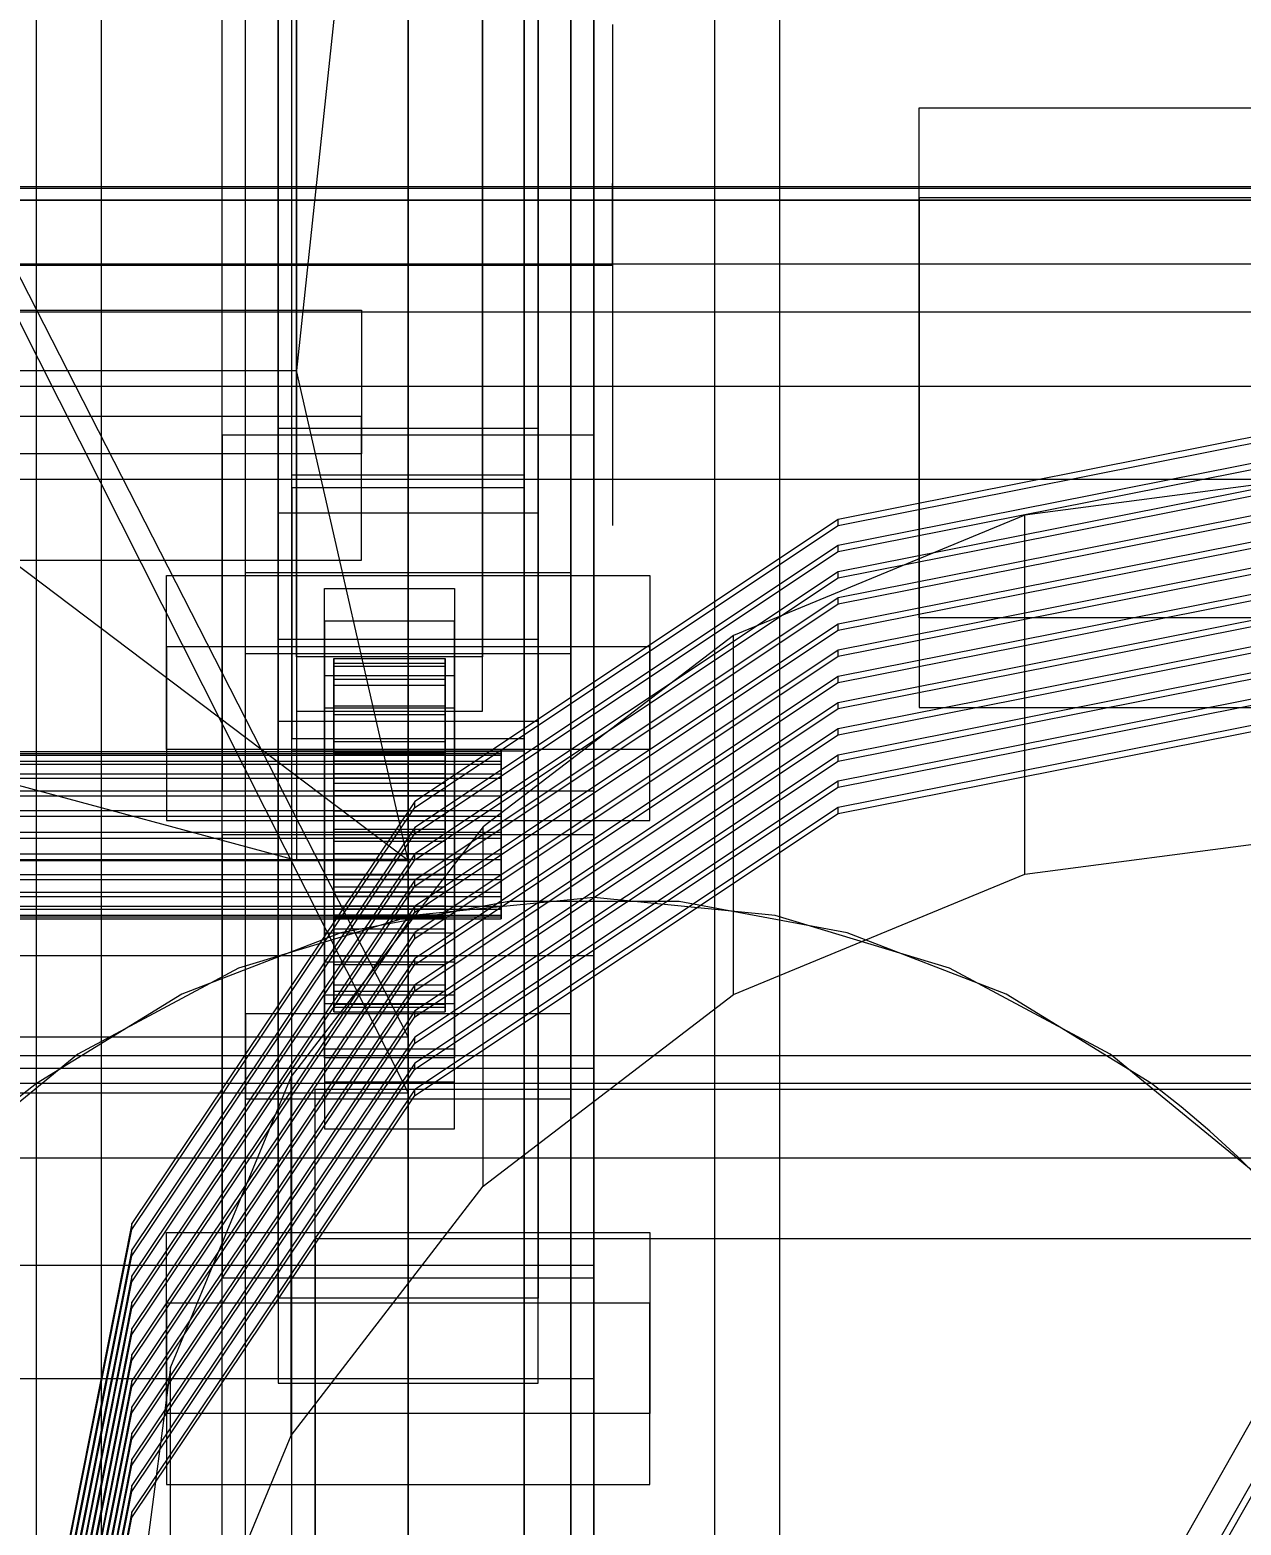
# Model space of a CAD drawing. Header units: millimetres. Extents: x -1970 to 34302, y -65268 to 6837.
# Drawn here: x 389.3 to 519.6, y -34542.5 to -34381.7 of the extents above; entities that cross this region are included whole.
import ezdxf

# ---------------------------------------------------------------- set-up
doc = ezdxf.new("R2010")
doc.units = ezdxf.units.MM
for name, color, linetype, lineweight in [('COTAS_O', 1, 'Continuous', 0), ('frontal_briquetadora', 7, 'Continuous', 0), ('frontal_C01', 7, 'Continuous', 0), ('frontal_C02', 7, 'Continuous', 0), ('frontal_C05', 7, 'Continuous', 0), ('frontal_C07', 7, 'Continuous', 0), ('frontal_tolva', 7, 'Continuous', 0), ('frontal_tolva-C01', 7, 'Continuous', 0)]:
    doc.layers.add(name, color=color, linetype=linetype, lineweight=lineweight)
doc.dimstyles.new('R19_100', dxfattribs={"dimtxt": 250, "dimasz": 150, "dimexe": 150, "dimexo": 80, "dimgap": 100, "dimtad": 1, "dimtih": 1, "dimtoh": 1, "dimdsep": 46, "dimcen": 0.09, "dimadec": 0, "dimazin": 0, "dimtfac": 1, "dimtdec": 4, "dimtofl": 0, "dimtmove": 0, "dimatfit": 3, "dimfxl": 1, "dimtolj": 1, "dimtzin": 0, "dimarcsym": 0})

# ---------------------------------------------------------------- blocks, each defined once
blk = doc.blocks.new('*D35')
at = {"layer": 'COTAS_O', "color": 0, "lineweight": -2, "transparency": 16777216}
for p, q in [((-1725, -34320), (-1725, -33550)), ((1725, -34320), (1725, -33550)), ((-1575, -33700), (1575, -33700))]:
    blk.add_line(p, q, dxfattribs=at)
at = {"layer": 'COTAS_O', "color": 0, "transparency": 16777216}
for points in [[(-1575, -33675), (-1575, -33725), (-1725, -33700)], [(1575, -33675), (1575, -33725), (1725, -33700)]]:
    blk.add_solid(points, dxfattribs=at)
at = {"layer": 'Defpoints', "color": 0, "transparency": 16777216}
for p in [(1725, -33700), (-1725, -34400), (1725, -34400)]:
    blk.add_point(p, dxfattribs=at)
blk = doc.blocks.new('*D39')
at = {"layer": 'COTAS_O', "color": 0, "lineweight": -2, "transparency": 16777216}
for p, q in [((-650, -34820), (-650, -34050)), ((650, -34820), (650, -34050)), ((-500, -34200), (500, -34200))]:
    blk.add_line(p, q, dxfattribs=at)
at = {"layer": 'COTAS_O', "color": 0, "transparency": 16777216}
for points in [[(-500, -34175), (-500, -34225), (-650, -34200)], [(500, -34175), (500, -34225), (650, -34200)]]:
    blk.add_solid(points, dxfattribs=at)
at = {"layer": 'Defpoints', "color": 0, "transparency": 16777216}
for p in [(650, -34200), (-650, -34900), (650, -34900)]:
    blk.add_point(p, dxfattribs=at)

msp = doc.modelspace()

# ---------------------------------------------------------------- linework, layer by layer
at = {"layer": 'frontal_briquetadora'}
for p, q in [((430, -34680), (430, -33820)), ((210, -34060), (430, -34490)), ((210, -34060), (430, -34496)), ((430, -34060), (430, -34490)), ((430, -34060), (430, -34496)), ((430, -34680), (430, -34260)), ((430, -34496), (430, -34260)), ((430, -34471), (210, -34305)), ((430, -34305), (418, -34418.333)), ((430, -34471), (430, -34305)), ((430, -34680), (430, -34305)), ((430, -34305), (430, -34496)), ((430, -34381.1), (430, -34394.762)), ((452, -34381.1), (452, -34394.762)), ((430, -34394.762), (430, -34406.677)), ((452, -34394.762), (452, -34406.677)), ((452, -34399.964), (452, -34398.226)), ((452, -34403.095), (452, -34399.964)), ((452, -34407), (452, -34403.095)), ((210, -34407), (452, -34407)), ((430, -34406.677), (430, -34416.673)), ((452, -34406.677), (452, -34416.673)), ((452, -34407), (452, -34410.905)), ((452, -34410.905), (452, -34414.036)), ((452, -34414.036), (452, -34415.774)), ((430, -34416.673), (430, -34424.603)), ((452, -34416.673), (452, -34424.603)), ((222, -34418.333), (418, -34418.333)), ((418, -34471), (222, -34418.333)), ((418, -34418.333), (418, -34471)), ((430, -34471), (418, -34418.333)), ((430, -34424.603), (430, -34430.351)), ((452, -34424.603), (452, -34430.351)), ((430, -34430.351), (430, -34433.833)), ((452, -34430.351), (452, -34433.833)), ((430, -34433.833), (430, -34435)), ((452, -34433.833), (452, -34435)), ((210, -34471), (430, -34471)), ((430, -34471), (222, -34471)), ((418, -34471), (222, -34471)), ((418, -34471), (430, -34471)), ((430, -34471), (430, -34680)), ((430, -34471), (430, -34496)), ((430, -34490), (210, -34490)), ((210, -34496), (430, -34496)), ((430, -34496), (430, -34680))]:
    msp.add_line(p, q, dxfattribs=at)
at = {"layer": 'frontal_C01'}
for p, q in [((390, -35975), (390, -34032.596)), ((397, -35975), (397, -34032.596)), ((463, -35975), (463, -34032.596)), ((470, -35975), (470, -34032.596)), ((410, -34468.259), (410, -34103.007)), ((450, -34103.007), (450, -34468.259)), ((410, -34515.887), (410, -34150.635)), ((450, -34515.887), (450, -34150.635)), ((410, -34562.034), (410, -34196.782)), ((450, -34196.782), (450, -34562.034)), ((417.5, -34844.509), (417.5, -34203.017)), ((442.5, -34203.017), (442.5, -34844.509)), ((412.5, -34487.507), (412.5, -34211.267)), ((447.5, -34211.267), (447.5, -34487.507)), ((412.5, -34496.639), (412.5, -34220.399)), ((447.5, -34496.639), (447.5, -34220.399)), ((417.5, -34870.141), (417.5, -34228.649)), ((442.5, -34870.141), (442.5, -34228.649)), ((410, -34600.136), (410, -34234.884)), ((450, -34600.136), (450, -34234.884)), ((-425, -34411.836), (425, -34411.836)), ((425, -34411.836), (425, -34427.299)), ((425, -34411.836), (425, -34423.267)), ((425, -34423.267), (-425, -34423.267)), ((425, -34438.729), (425, -34423.267)), ((416, -34433.659), (416, -34424.527)), ((416, -34424.527), (444, -34424.527)), ((416, -34518.085), (416, -34424.527)), ((444, -34424.527), (444, -34433.659)), ((444, -34424.527), (444, -34518.085)), ((425, -34427.299), (-425, -34427.299)), ((425, -34438.729), (425, -34427.299)), ((444, -34433.659), (416, -34433.659)), ((416, -34433.659), (416, -34527.217)), ((444, -34527.217), (444, -34433.659)), ((-425, -34438.729), (425, -34438.729)), ((450, -34468.259), (410, -34468.259)), ((410, -34468.259), (410, -34515.887)), ((410, -34833.511), (410, -34468.259)), ((450, -34515.887), (450, -34468.259)), ((450, -34468.259), (450, -34833.511)), ((-450, -34481.223), (450, -34481.223)), ((450, -34481.223), (450, -34493.398)), ((450, -34481.223), (450, -34514.562)), ((447.5, -34487.507), (412.5, -34487.507)), ((412.5, -34487.507), (412.5, -34496.639)), ((447.5, -34496.639), (447.5, -34487.507)), ((450, -34493.398), (-450, -34493.398)), ((450, -34526.737), (450, -34493.398)), ((412.5, -34496.639), (447.5, -34496.639)), ((404, -34530.486), (404, -34511.006)), ((404, -34511.006), (456, -34511.006)), ((404, -34518.626), (404, -34511.006)), ((456, -34511.006), (456, -34530.486)), ((456, -34511.006), (456, -34518.626)), ((450, -34514.562), (-450, -34514.562)), ((450, -34526.737), (450, -34514.562)), ((410, -34515.887), (450, -34515.887)), ((410, -34881.139), (410, -34515.887)), ((450, -34881.139), (450, -34515.887)), ((444, -34518.085), (416, -34518.085)), ((416, -34518.085), (416, -34527.217)), ((444, -34527.217), (444, -34518.085)), ((456, -34518.626), (404, -34518.626)), ((404, -34518.626), (404, -34538.106)), ((456, -34538.106), (456, -34518.626)), ((-450, -34526.737), (450, -34526.737)), ((416, -34527.217), (444, -34527.217)), ((456, -34530.486), (404, -34530.486)), ((404, -34530.486), (404, -34538.106)), ((456, -34538.106), (456, -34530.486)), ((404, -34538.106), (456, -34538.106))]:
    msp.add_line(p, q, dxfattribs=at)
at = {"layer": 'frontal_C02'}
for p, q in [((390, -35975), (390, -33576.746)), ((397, -35975), (397, -33576.746)), ((463, -35975), (463, -33576.746)), ((470, -35975), (470, -33576.746)), ((390, -35975), (390, -34072.136)), ((397, -35975), (397, -34072.136)), ((463, -35975), (463, -34072.136)), ((470, -35975), (470, -34072.136)), ((410, -34425.283), (410, -34074.565)), ((450, -34074.565), (450, -34425.283)), ((410, -34463.537), (410, -34112.818)), ((450, -34463.537), (450, -34112.818)), ((410, -34602.206), (410, -34251.487)), ((450, -34251.487), (450, -34602.206)), ((417.5, -34429.556), (417.5, -34260.541)), ((442.5, -34260.541), (442.5, -34429.556)), ((417.5, -34459.264), (417.5, -34290.25)), ((442.5, -34459.264), (442.5, -34290.25)), ((410, -34650.022), (410, -34299.304)), ((450, -34650.022), (450, -34299.304)), ((418, -34449.111), (418, -34304.811)), ((438, -34304.811), (438, -34449.111)), ((418, -34310.656), (418, -34454.956)), ((438, -34454.956), (438, -34310.656)), ((416, -34447.257), (416, -34354.926)), ((444, -34354.926), (444, -34447.257)), ((416, -34363.694), (416, -34456.025)), ((444, -34456.025), (444, -34363.694)), ((450, -34425.283), (410, -34425.283)), ((410, -34425.283), (410, -34463.537)), ((410, -34776.002), (410, -34425.283)), ((450, -34463.537), (450, -34425.283)), ((450, -34425.283), (450, -34776.002)), ((417.5, -34459.264), (417.5, -34429.556)), ((417.5, -34429.556), (442.5, -34429.556)), ((442.5, -34429.556), (442.5, -34459.264)), ((442.5, -34430.927), (417.5, -34430.927)), ((417.5, -34430.927), (417.5, -34457.893)), ((417.5, -34963.35), (417.5, -34430.927)), ((442.5, -34457.893), (442.5, -34430.927)), ((442.5, -34430.927), (442.5, -34963.35)), ((404, -34459.08), (404, -34440.376)), ((404, -34440.376), (456, -34440.376)), ((404, -34448.026), (404, -34440.376)), ((412.5, -34448.794), (412.5, -34440.026)), ((412.5, -34440.026), (447.5, -34440.026)), ((412.5, -34621.73), (412.5, -34440.026)), ((447.5, -34440.026), (447.5, -34448.794)), ((447.5, -34440.026), (447.5, -34621.73)), ((456, -34440.376), (456, -34459.08)), ((456, -34440.376), (456, -34448.026)), ((421, -34445.285), (421, -34441.778)), ((421, -34441.778), (435, -34441.778)), ((421, -34481.944), (421, -34441.778)), ((435, -34441.778), (435, -34445.285)), ((435, -34441.778), (435, -34481.944)), ((435, -34445.285), (421, -34445.285)), ((421, -34445.285), (421, -34485.452)), ((435, -34485.452), (435, -34445.285)), ((444, -34447.257), (416, -34447.257)), ((416, -34447.257), (416, -34456.025)), ((444, -34456.025), (444, -34447.257)), ((456, -34448.026), (404, -34448.026)), ((404, -34448.026), (404, -34466.731)), ((447.5, -34448.794), (412.5, -34448.794)), ((412.5, -34630.498), (412.5, -34448.794)), ((438, -34449.111), (418, -34449.111)), ((418, -34449.111), (418, -34454.956)), ((422, -34459.297), (422, -34449.303)), ((422, -34449.303), (422, -34449.779)), ((422, -34449.303), (434, -34449.303)), ((422, -34450.121), (422, -34449.303)), ((434, -34449.779), (434, -34449.303)), ((434, -34449.303), (434, -34459.297)), ((434, -34449.303), (434, -34450.121)), ((438, -34454.956), (438, -34449.111)), ((447.5, -34630.498), (447.5, -34448.794)), ((456, -34466.731), (456, -34448.026)), ((422, -34459.522), (422, -34449.779)), ((422, -34449.779), (422, -34451.516)), ((422, -34449.779), (434, -34449.779)), ((422, -34459.684), (422, -34450.121)), ((422, -34450.121), (434, -34450.121)), ((422, -34452.177), (422, -34450.121)), ((434, -34451.516), (434, -34449.779)), ((434, -34449.779), (434, -34459.522)), ((434, -34450.121), (434, -34459.684)), ((434, -34450.121), (434, -34452.177)), ((421, -34454.638), (421, -34451.131)), ((421, -34451.131), (435, -34451.131)), ((421, -34491.297), (421, -34451.131)), ((422, -34460.345), (422, -34451.516)), ((422, -34451.516), (422, -34454.397)), ((422, -34451.516), (434, -34451.516)), ((422, -34460.658), (422, -34452.177)), ((422, -34452.177), (434, -34452.177)), ((422, -34455.332), (422, -34452.177)), ((434, -34454.397), (434, -34451.516)), ((434, -34451.516), (434, -34460.345)), ((434, -34452.177), (434, -34460.658)), ((434, -34452.177), (434, -34455.332)), ((435, -34451.131), (435, -34454.638)), ((435, -34451.131), (435, -34491.297)), ((418, -34454.956), (438, -34454.956)), ((435, -34454.638), (421, -34454.638)), ((421, -34454.638), (421, -34494.804)), ((422, -34461.71), (422, -34454.397)), ((422, -34454.397), (422, -34458.225)), ((422, -34454.397), (434, -34454.397)), ((422, -34462.153), (422, -34455.332)), ((422, -34455.332), (434, -34455.332)), ((422, -34459.369), (422, -34455.332)), ((434, -34458.225), (434, -34454.397)), ((434, -34454.397), (434, -34461.71)), ((434, -34455.332), (434, -34462.153)), ((434, -34455.332), (434, -34459.369)), ((435, -34494.804), (435, -34454.638)), ((416, -34456.025), (444, -34456.025)), ((417.5, -34457.893), (442.5, -34457.893)), ((417.5, -34990.315), (417.5, -34457.893)), ((422, -34463.523), (422, -34458.225)), ((422, -34458.225), (422, -34462.738)), ((422, -34458.225), (434, -34458.225)), ((434, -34462.738), (434, -34458.225)), ((434, -34458.225), (434, -34463.523)), ((442.5, -34990.315), (442.5, -34457.893)), ((-440, -34459.297), (440, -34459.297)), ((-440, -34459.522), (440, -34459.522)), ((-440, -34459.684), (440, -34459.684)), ((-440, -34460.345), (440, -34460.345)), ((456, -34459.08), (404, -34459.08)), ((404, -34459.08), (404, -34466.731)), ((442.5, -34459.264), (417.5, -34459.264)), ((422, -34459.522), (422, -34459.297)), ((434, -34459.297), (422, -34459.297)), ((422, -34459.297), (422, -34459.684)), ((422, -34464.065), (422, -34459.369)), ((422, -34459.369), (434, -34459.369)), ((422, -34464.015), (422, -34459.369)), ((422, -34460.345), (422, -34459.522)), ((434, -34459.522), (422, -34459.522)), ((434, -34459.684), (422, -34459.684)), ((422, -34459.684), (422, -34460.658)), ((422, -34461.71), (422, -34460.345)), ((434, -34460.345), (422, -34460.345)), ((434, -34459.297), (434, -34459.522)), ((434, -34459.684), (434, -34459.297)), ((434, -34459.369), (434, -34464.065)), ((434, -34459.369), (434, -34464.015)), ((434, -34459.522), (434, -34460.345)), ((434, -34460.658), (434, -34459.684)), ((434, -34460.345), (434, -34461.71)), ((440, -34459.522), (440, -34459.297)), ((440, -34459.297), (440, -34459.684)), ((440, -34460.345), (440, -34459.522)), ((440, -34459.684), (440, -34460.658)), ((440, -34461.71), (440, -34460.345)), ((456, -34466.731), (456, -34459.08)), ((-440, -34460.658), (440, -34460.658)), ((-440, -34461.71), (440, -34461.71)), ((-440, -34462.153), (440, -34462.153)), ((434, -34460.658), (422, -34460.658)), ((422, -34460.658), (422, -34462.153)), ((422, -34463.523), (422, -34461.71)), ((434, -34461.71), (422, -34461.71)), ((434, -34462.153), (422, -34462.153)), ((422, -34462.153), (422, -34464.065)), ((434, -34462.153), (434, -34460.658)), ((434, -34461.71), (434, -34463.523)), ((434, -34464.065), (434, -34462.153)), ((440, -34460.658), (440, -34462.153)), ((440, -34463.523), (440, -34461.71)), ((440, -34462.153), (440, -34464.065)), ((-440, -34463.523), (440, -34463.523)), ((410, -34463.537), (450, -34463.537)), ((410, -34814.255), (410, -34463.537)), ((422, -34462.738), (422, -34465.661)), ((434, -34462.738), (422, -34462.738)), ((422, -34462.738), (422, -34467.63)), ((422, -34465.661), (422, -34463.523)), ((434, -34463.523), (422, -34463.523)), ((434, -34465.661), (434, -34462.738)), ((434, -34467.63), (434, -34462.738)), ((434, -34463.523), (434, -34465.661)), ((440, -34465.661), (440, -34463.523)), ((450, -34814.255), (450, -34463.537)), ((-440, -34464.065), (440, -34464.065)), ((422, -34466.266), (422, -34464.015)), ((422, -34464.015), (434, -34464.015)), ((422, -34468.952), (422, -34464.015)), ((434, -34464.065), (422, -34464.065)), ((422, -34464.065), (422, -34466.266)), ((434, -34464.015), (434, -34466.266)), ((434, -34464.015), (434, -34468.952)), ((434, -34466.266), (434, -34464.065)), ((440, -34464.065), (440, -34466.266)), ((440, -34465.661), (-440, -34465.661)), ((-440, -34466.266), (440, -34466.266)), ((404, -34466.731), (456, -34466.731)), ((422, -34465.661), (434, -34465.661)), ((422, -34467.978), (422, -34465.661)), ((434, -34466.266), (422, -34466.266)), ((422, -34466.266), (422, -34468.604)), ((434, -34465.661), (434, -34467.978)), ((434, -34468.604), (434, -34466.266)), ((440, -34467.978), (440, -34465.661)), ((440, -34466.266), (440, -34468.604)), ((-440, -34467.978), (440, -34467.978)), ((-440, -34468.604), (440, -34468.604)), ((422, -34467.978), (422, -34467.63)), ((422, -34467.63), (422, -34472.567)), ((422, -34467.63), (434, -34467.63)), ((422, -34470.317), (422, -34467.978)), ((434, -34467.978), (422, -34467.978)), ((422, -34468.604), (422, -34468.952)), ((434, -34468.604), (422, -34468.604)), ((422, -34468.604), (422, -34470.922)), ((434, -34472.567), (434, -34467.63)), ((434, -34467.63), (434, -34467.978)), ((434, -34467.978), (434, -34470.317)), ((434, -34468.952), (434, -34468.604)), ((434, -34470.922), (434, -34468.604)), ((440, -34470.317), (440, -34467.978)), ((440, -34468.604), (440, -34470.922)), ((422, -34468.952), (434, -34468.952)), ((422, -34473.844), (422, -34468.952)), ((434, -34468.952), (434, -34473.844)), ((-440, -34470.317), (440, -34470.317)), ((-440, -34470.922), (440, -34470.922)), ((422, -34472.517), (422, -34470.317)), ((422, -34470.317), (422, -34472.567)), ((434, -34470.317), (422, -34470.317)), ((422, -34470.922), (422, -34473.844)), ((434, -34470.922), (422, -34470.922)), ((422, -34470.922), (422, -34473.06)), ((434, -34472.567), (434, -34470.317)), ((434, -34470.317), (434, -34472.517)), ((434, -34473.844), (434, -34470.922)), ((434, -34473.06), (434, -34470.922)), ((440, -34472.517), (440, -34470.317)), ((440, -34470.922), (440, -34473.06)), ((-440, -34472.517), (440, -34472.517)), ((-440, -34473.06), (440, -34473.06)), ((422, -34474.43), (422, -34472.517)), ((422, -34472.517), (422, -34477.213)), ((434, -34472.517), (422, -34472.517)), ((422, -34472.567), (422, -34477.213)), ((422, -34472.567), (434, -34472.567)), ((422, -34473.06), (422, -34478.358)), ((434, -34473.06), (422, -34473.06)), ((422, -34473.06), (422, -34474.873)), ((434, -34477.213), (434, -34472.517)), ((434, -34472.517), (434, -34474.43)), ((434, -34477.213), (434, -34472.567)), ((434, -34478.358), (434, -34473.06)), ((434, -34474.873), (434, -34473.06)), ((440, -34474.43), (440, -34472.517)), ((440, -34473.06), (440, -34474.873)), ((-440, -34474.43), (440, -34474.43)), ((-440, -34474.873), (440, -34474.873)), ((422, -34473.844), (434, -34473.844)), ((422, -34478.358), (422, -34473.844)), ((422, -34475.924), (422, -34474.43)), ((422, -34474.43), (422, -34481.251)), ((434, -34474.43), (422, -34474.43)), ((422, -34474.873), (422, -34482.186)), ((434, -34474.873), (422, -34474.873)), ((422, -34474.873), (422, -34476.237)), ((434, -34473.844), (434, -34478.358)), ((434, -34481.251), (434, -34474.43)), ((434, -34474.43), (434, -34475.924)), ((434, -34482.186), (434, -34474.873)), ((434, -34476.237), (434, -34474.873)), ((440, -34475.924), (440, -34474.43)), ((440, -34474.873), (440, -34476.237)), ((-440, -34475.924), (440, -34475.924)), ((-440, -34476.237), (440, -34476.237)), ((422, -34476.898), (422, -34475.924)), ((422, -34475.924), (422, -34484.405)), ((434, -34475.924), (422, -34475.924)), ((422, -34476.237), (422, -34485.066)), ((434, -34476.237), (422, -34476.237)), ((422, -34476.237), (422, -34477.06)), ((434, -34484.405), (434, -34475.924)), ((434, -34475.924), (434, -34476.898)), ((434, -34485.066), (434, -34476.237)), ((434, -34477.06), (434, -34476.237)), ((440, -34476.898), (440, -34475.924)), ((440, -34476.237), (440, -34477.06)), ((-440, -34476.898), (440, -34476.898)), ((-440, -34477.06), (440, -34477.06)), ((-440, -34477.286), (440, -34477.286)), ((422, -34477.286), (422, -34476.898)), ((422, -34476.898), (422, -34486.462)), ((434, -34476.898), (422, -34476.898)), ((422, -34477.06), (422, -34486.804)), ((434, -34477.06), (422, -34477.06)), ((422, -34477.06), (422, -34477.286)), ((422, -34477.213), (422, -34481.251)), ((422, -34477.213), (434, -34477.213)), ((422, -34477.286), (422, -34487.28)), ((434, -34477.286), (422, -34477.286)), ((434, -34486.462), (434, -34476.898)), ((434, -34476.898), (434, -34477.286)), ((434, -34486.804), (434, -34477.06)), ((434, -34477.286), (434, -34477.06)), ((434, -34481.251), (434, -34477.213)), ((434, -34487.28), (434, -34477.286)), ((440, -34477.286), (440, -34476.898)), ((440, -34477.06), (440, -34477.286)), ((421, -34492.227), (421, -34478.783)), ((421, -34478.783), (435, -34478.783)), ((421, -34486.434), (421, -34478.783)), ((422, -34478.358), (434, -34478.358)), ((422, -34482.186), (422, -34478.358)), ((434, -34478.358), (434, -34482.186)), ((435, -34478.783), (435, -34492.227)), ((435, -34478.783), (435, -34486.434)), ((422, -34481.251), (422, -34484.405)), ((422, -34481.251), (434, -34481.251)), ((434, -34484.405), (434, -34481.251)), ((435, -34481.944), (421, -34481.944)), ((421, -34481.944), (421, -34485.452)), ((422, -34482.186), (434, -34482.186)), ((422, -34485.066), (422, -34482.186)), ((434, -34482.186), (434, -34485.066)), ((435, -34485.452), (435, -34481.944)), ((422, -34484.405), (422, -34486.462)), ((422, -34484.405), (434, -34484.405)), ((434, -34486.462), (434, -34484.405)), ((421, -34485.452), (435, -34485.452)), ((422, -34485.066), (434, -34485.066)), ((422, -34486.804), (422, -34485.066)), ((434, -34485.066), (434, -34486.804)), ((435, -34486.434), (421, -34486.434)), ((421, -34486.434), (421, -34499.878)), ((422, -34486.462), (422, -34487.28)), ((422, -34486.462), (434, -34486.462)), ((422, -34486.804), (434, -34486.804)), ((422, -34487.28), (422, -34486.804)), ((422, -34487.28), (434, -34487.28)), ((434, -34487.28), (434, -34486.462)), ((434, -34486.804), (434, -34487.28)), ((435, -34499.878), (435, -34486.434)), ((435, -34491.297), (421, -34491.297)), ((421, -34491.297), (421, -34494.804)), ((435, -34492.227), (421, -34492.227)), ((421, -34492.227), (421, -34499.878)), ((435, -34494.804), (435, -34491.297)), ((435, -34499.878), (435, -34492.227)), ((421, -34494.804), (435, -34494.804)), ((421, -34499.878), (435, -34499.878))]:
    msp.add_line(p, q, dxfattribs=at)
at = {"layer": 'frontal_C05'}
for p, q in [((450, -34475), (430.491, -34476.921)), ((469.509, -34476.921), (450, -34475)), ((440.82, -34475.422), (422.77, -34478.779)), ((459.18, -34475.422), (440.82, -34475.422)), ((477.23, -34478.779), (459.18, -34475.422)), ((430.491, -34476.921), (411.732, -34482.612)), ((488.268, -34482.612), (469.509, -34476.921)), ((422.77, -34478.779), (405.637, -34485.379)), ((494.363, -34485.379), (477.23, -34478.779)), ((411.732, -34482.612), (394.443, -34491.853)), ((505.557, -34491.853), (488.268, -34482.612)), ((405.637, -34485.379), (390, -34495)), ((510, -34495), (494.363, -34485.379)), ((394.443, -34491.853), (379.289, -34504.289)), ((520.711, -34504.289), (505.557, -34491.853)), ((530, -34495), (370, -34495)), ((390, -34495), (370, -34495)), ((390, -34495), (386.807, -34497.498)), ((510, -34495), (390, -34495)), ((513.193, -34497.498), (510, -34495)), ((530, -34495), (510, -34495)), ((516.282, -34500.123), (513.193, -34497.498)), ((519.263, -34502.871), (516.282, -34500.123)), ((522.129, -34505.737), (519.263, -34502.871))]:
    msp.add_line(p, q, dxfattribs=at)
at = {"layer": 'frontal_C07'}
for p, q in [((485, -34399.74), (485, -34390.084)), ((485, -34390.084), (575, -34390.084)), ((485, -34444.906), (485, -34390.084)), ((575, -34399.74), (485, -34399.74)), ((485, -34399.74), (485, -34454.561)), ((530, -34423.678), (476.271, -34434.33)), ((476.271, -34434.974), (530, -34424.321)), ((530, -34426.494), (476.271, -34437.146)), ((476.271, -34437.79), (530, -34427.137)), ((530, -34429.31), (476.271, -34439.963)), ((476.271, -34440.606), (530, -34429.954)), ((530, -34429.458), (496.354, -34433.873)), ((530, -34432.126), (476.271, -34442.779)), ((476.271, -34443.422), (530, -34432.77)), ((476.271, -34434.33), (430.722, -34464.667)), ((496.354, -34433.873), (465, -34446.818)), ((476.271, -34434.974), (476.271, -34434.33)), ((496.354, -34472.494), (496.354, -34433.873)), ((430.722, -34465.31), (476.271, -34434.974)), ((530, -34434.942), (476.271, -34445.595)), ((476.271, -34446.238), (530, -34435.586)), ((476.271, -34437.146), (430.722, -34467.483)), ((430.722, -34468.126), (476.271, -34437.79)), ((476.271, -34437.79), (476.271, -34437.146)), ((530, -34437.758), (476.271, -34448.411)), ((476.271, -34449.055), (530, -34438.402)), ((476.271, -34439.963), (430.722, -34470.299)), ((430.722, -34470.942), (476.271, -34440.606)), ((476.271, -34440.606), (476.271, -34439.963)), ((530, -34440.574), (476.271, -34451.227)), ((476.271, -34451.871), (530, -34441.218)), ((476.271, -34442.779), (430.722, -34473.115)), ((476.271, -34443.422), (476.271, -34442.779)), ((430.722, -34473.759), (476.271, -34443.422)), ((530, -34443.39), (476.271, -34454.043)), ((476.271, -34454.687), (530, -34444.034)), ((476.271, -34445.595), (430.722, -34475.931)), ((476.271, -34446.238), (476.271, -34445.595)), ((575, -34444.906), (485, -34444.906)), ((485, -34444.906), (485, -34454.561)), ((430.722, -34476.575), (476.271, -34446.238)), ((465, -34446.818), (438.076, -34467.41)), ((465, -34485.439), (465, -34446.818)), ((530, -34446.206), (476.271, -34456.859)), ((476.271, -34457.503), (530, -34446.85)), ((476.271, -34448.411), (430.722, -34478.747)), ((430.722, -34479.391), (476.271, -34449.055)), ((476.271, -34449.055), (476.271, -34448.411)), ((530, -34449.023), (476.271, -34459.675)), ((476.271, -34460.319), (530, -34449.666)), ((476.271, -34451.227), (430.722, -34481.563)), ((430.722, -34482.207), (476.271, -34451.871)), ((476.271, -34451.871), (476.271, -34451.227)), ((530, -34451.839), (476.271, -34462.491)), ((476.271, -34463.135), (530, -34452.482)), ((476.271, -34454.043), (430.722, -34484.379)), ((476.271, -34454.687), (476.271, -34454.043)), ((430.722, -34485.023), (476.271, -34454.687)), ((530, -34454.655), (476.271, -34465.307)), ((476.271, -34465.951), (530, -34455.298)), ((485, -34454.561), (575, -34454.561)), ((476.271, -34456.859), (430.722, -34487.195)), ((476.271, -34457.503), (476.271, -34456.859)), ((430.722, -34487.839), (476.271, -34457.503)), ((476.271, -34459.675), (430.722, -34490.011)), ((430.722, -34490.655), (476.271, -34460.319)), ((476.271, -34460.319), (476.271, -34459.675)), ((476.271, -34462.491), (430.722, -34492.828)), ((430.722, -34493.471), (476.271, -34463.135)), ((476.271, -34463.135), (476.271, -34462.491)), ((430.722, -34464.667), (400.287, -34510.068)), ((400.287, -34510.712), (430.722, -34465.31)), ((430.722, -34465.31), (430.722, -34464.667)), ((476.271, -34465.307), (430.722, -34495.644)), ((476.271, -34465.951), (476.271, -34465.307)), ((430.722, -34496.287), (476.271, -34465.951)), ((430.722, -34467.483), (400.287, -34512.884)), ((400.287, -34513.528), (430.722, -34468.126)), ((438.076, -34467.41), (417.417, -34494.247)), ((430.722, -34468.126), (430.722, -34467.483)), ((438.076, -34506.031), (438.076, -34467.41)), ((496.354, -34472.494), (530, -34468.078)), ((430.722, -34470.299), (400.287, -34515.7)), ((400.287, -34516.344), (430.722, -34470.942)), ((430.722, -34470.942), (430.722, -34470.299)), ((430.722, -34473.115), (400.287, -34518.516)), ((430.722, -34473.759), (430.722, -34473.115)), ((465, -34485.439), (496.354, -34472.494)), ((400.287, -34519.16), (430.722, -34473.759)), ((430.722, -34475.931), (400.287, -34521.332)), ((400.287, -34521.976), (430.722, -34476.575)), ((430.722, -34476.575), (430.722, -34475.931)), ((430.722, -34478.747), (400.287, -34524.148)), ((400.287, -34524.792), (430.722, -34479.391)), ((430.722, -34479.391), (430.722, -34478.747)), ((430.722, -34481.563), (400.287, -34526.964)), ((400.287, -34527.608), (430.722, -34482.207)), ((430.722, -34482.207), (430.722, -34481.563)), ((430.722, -34484.379), (400.287, -34529.781)), ((430.722, -34485.023), (430.722, -34484.379)), ((400.287, -34530.424), (430.722, -34485.023)), ((438.076, -34506.031), (465, -34485.439)), ((430.722, -34487.195), (400.287, -34532.597)), ((400.287, -34533.24), (430.722, -34487.839)), ((430.722, -34487.839), (430.722, -34487.195)), ((430.722, -34490.011), (400.287, -34535.413)), ((400.287, -34536.056), (430.722, -34490.655)), ((430.722, -34490.655), (430.722, -34490.011)), ((430.722, -34492.828), (400.287, -34538.229)), ((400.287, -34538.873), (430.722, -34493.471)), ((417.417, -34494.247), (404.43, -34525.499)), ((417.417, -34532.868), (417.417, -34494.247)), ((430.722, -34493.471), (430.722, -34492.828)), ((430.722, -34495.644), (400.287, -34541.045)), ((420, -34511.695), (420, -34495.603)), ((420, -34495.603), (640, -34495.603)), ((420, -34702.929), (420, -34495.603)), ((430.722, -34496.287), (430.722, -34495.644)), ((400.287, -34541.689), (430.722, -34496.287)), ((417.417, -34532.868), (438.076, -34506.031)), ((400.287, -34510.068), (389.6, -34563.623)), ((400.287, -34510.712), (400.287, -34510.068)), ((389.6, -34564.266), (400.287, -34510.712)), ((640, -34511.695), (420, -34511.695)), ((420, -34511.695), (420, -34719.021)), ((400.287, -34512.884), (389.6, -34566.439)), ((389.6, -34567.082), (400.287, -34513.528)), ((400.287, -34513.528), (400.287, -34512.884)), ((400.287, -34515.7), (389.6, -34569.255)), ((389.6, -34569.898), (400.287, -34516.344)), ((400.287, -34516.344), (400.287, -34515.7)), ((400.287, -34518.516), (389.6, -34572.071)), ((389.6, -34572.714), (400.287, -34519.16)), ((400.287, -34519.16), (400.287, -34518.516)), ((400.287, -34521.332), (389.6, -34574.887)), ((400.287, -34521.976), (400.287, -34521.332)), ((389.6, -34575.531), (400.287, -34521.976)), ((400.287, -34524.148), (389.6, -34577.703)), ((389.6, -34578.347), (400.287, -34524.792)), ((400.287, -34524.792), (400.287, -34524.148)), ((404.43, -34525.499), (400, -34559.036)), ((404.43, -34564.12), (404.43, -34525.499)), ((400.287, -34526.964), (389.6, -34580.519)), ((389.6, -34581.163), (400.287, -34527.608)), ((400.287, -34527.608), (400.287, -34526.964)), ((400.287, -34529.781), (389.6, -34583.335)), ((389.6, -34583.979), (400.287, -34530.424)), ((400.287, -34530.424), (400.287, -34529.781)), ((400.287, -34532.597), (389.6, -34586.151)), ((400.287, -34533.24), (400.287, -34532.597)), ((404.43, -34564.12), (417.417, -34532.868)), ((389.6, -34586.795), (400.287, -34533.24)), ((400.287, -34535.413), (389.6, -34588.967)), ((389.6, -34589.611), (400.287, -34536.056)), ((400.287, -34536.056), (400.287, -34535.413)), ((400.287, -34538.229), (389.6, -34591.783)), ((389.6, -34592.427), (400.287, -34538.873)), ((400.287, -34538.873), (400.287, -34538.229)), ((400.287, -34541.045), (389.6, -34594.6)), ((389.6, -34595.243), (400.287, -34541.689)), ((400.287, -34541.689), (400.287, -34541.045))]:
    msp.add_line(p, q, dxfattribs=at)
at = {"layer": 'frontal_tolva'}
for p, q in [((-670, -34400), (670, -34400)), ((600, -34400), (-600, -34400)), ((-600, -34406.849), (600, -34406.849)), ((-670, -34412), (670, -34412)), ((-660, -34420), (660, -34420)), ((-660, -34430), (660, -34430)), ((-1821.5, -34492), (1821.5, -34492)), ((-1821.5, -34503), (1821.5, -34503))]:
    msp.add_line(p, q, dxfattribs=at)
at = {"layer": 'frontal_tolva-C01'}
for p, q in [((-600, -34398.55), (600, -34398.55)), ((600, -34398.74), (-600, -34398.74)), ((221.523, -35057.569), (596.523, -34398.023)), ((600, -34398.55), (225, -35058.095)), ((600, -34400), (-600, -34400)), ((225, -35059.546), (600, -34400))]:
    msp.add_line(p, q, dxfattribs=at)

# ---------------------------------------------------------------- dimensions: what is measured, and where the dimension line sits
at = {"layer": 'COTAS_O'}
for p1, p2, picture, middle in [((-1725, -34400), (1725, -34400), '*D35', (0, -33700)), ((-650, -34900), (650, -34900), '*D39', (0, -34200))]:
    dim = msp.add_aligned_dim(p1=p1, p2=p2, distance=700, text='<> O', dimstyle='R19_100', dxfattribs=at)
    dim.commit()
    dim.dimension.update_dxf_attribs({"geometry": picture, "text_midpoint": middle})

doc.saveas('drawing.dxf')
